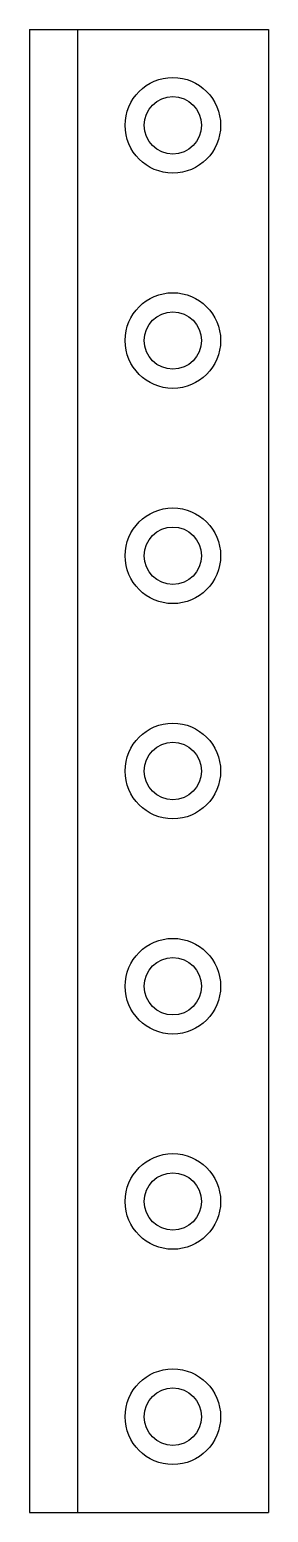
# Model space of a CAD drawing. Extents: x 0 to 100, y -310 to 310.
import ezdxf

# ---------------------------------------------------------------- set-up
doc = ezdxf.new("R2010")
doc.units = 0
doc.layers.get('0').update_dxf_attribs({"linetype": 'CONTINUOUS'})

msp = doc.modelspace()

# ---------------------------------------------------------------- linework, layer by layer
for p, q in [((0, 310), (0, -310)), ((0, 310), (100, 310)), ((20, 310), (20, -310)), ((100, 310), (100, -310)), ((0, -310), (100, -310))]:
    msp.add_line(p, q)
for centre, radius in [((60, 270), 20), ((60, 270), 20), ((60, 270), 12), ((60, 270), 12), ((60, 180), 20), ((60, 180), 20), ((60, 180), 12), ((60, 180), 12), ((60, 90), 20), ((60, 90), 20), ((60, 90), 12), ((60, 90), 12), ((60, 0), 20), ((60, 0), 20), ((60, 0), 12), ((60, 0), 12), ((60, -90), 20), ((60, -90), 20), ((60, -90), 12), ((60, -90), 12), ((60, -180), 20), ((60, -180), 20), ((60, -180), 12), ((60, -180), 12), ((60, -270), 20), ((60, -270), 20), ((60, -270), 12), ((60, -270), 12)]:
    msp.add_circle(centre, radius)

doc.saveas('drawing.dxf')
